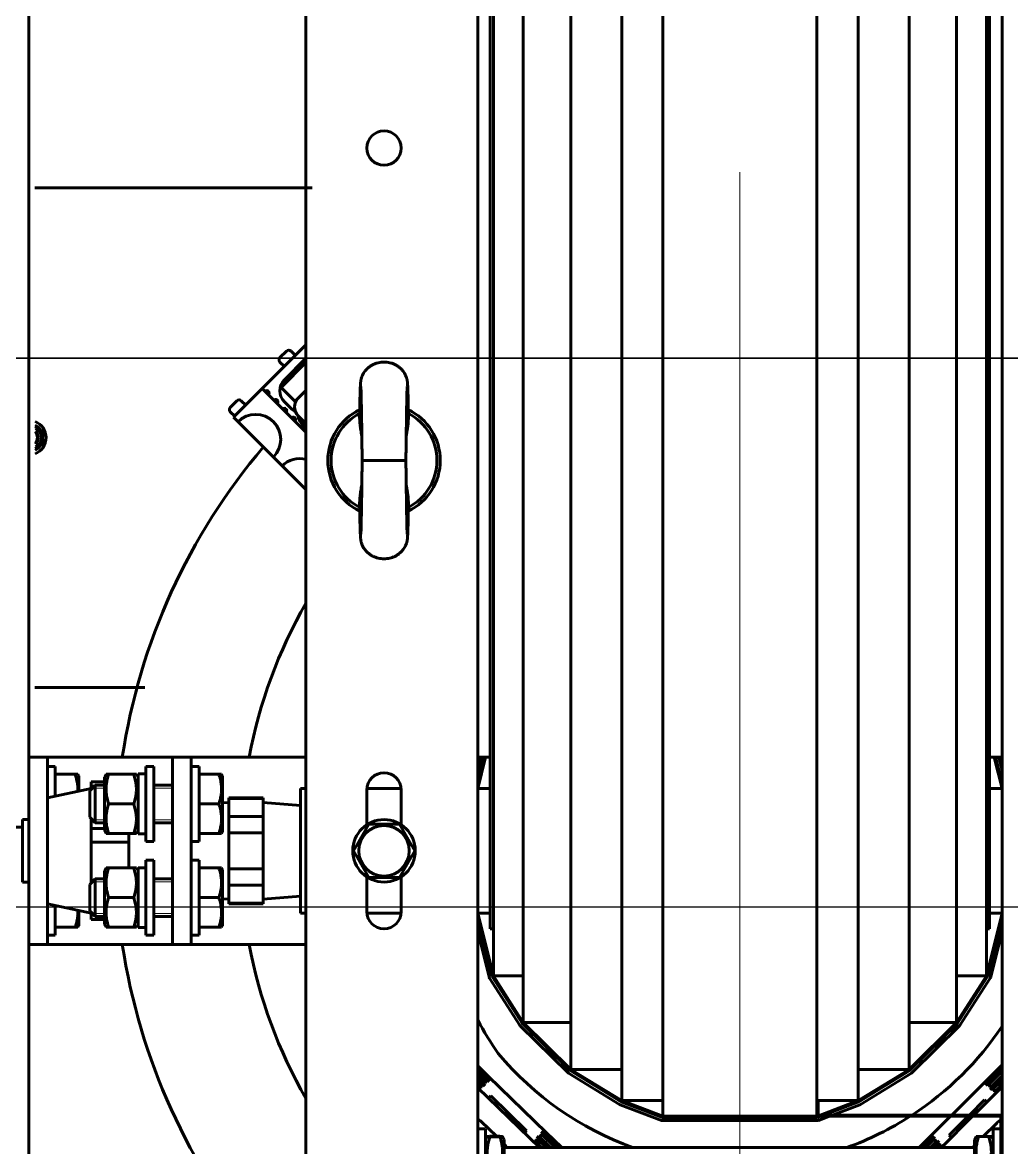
# Model space of a CAD drawing. Header units: millimetres. Extents: x 0 to 1680, y 0 to 594.
# Drawn here: x 114.02 to 119.78, y 492.78 to 499.33 of the extents above; entities that cross this region are included whole.
import ezdxf

# ---------------------------------------------------------------- set-up
doc = ezdxf.new("R2010")
doc.units = ezdxf.units.MM
for name, pattern in [('K5LT32792', [0]), ('K5LT32794', [0]), ('K5LT_AXLED', [13.35, 8.85, -1.5, 1.5, -1.5]), ('K5LT_BASIC', [0]), ('K5LT_REINFORCED', [0])]:
    doc.linetypes.add(name, pattern=pattern)
doc.layers.add('Системный слой', color=7, linetype='Continuous')

# ---------------------------------------------------------------- blocks, each defined once
blk = doc.blocks.new('U9')
at = {"layer": 'Системный слой', "color": 150, "linetype": 'K5LT_BASIC', "lineweight": 25, "true_color": 0x0080ff}
blk.add_line((132.418, 497.3773), (100.018, 497.3773), dxfattribs=at)
blk = doc.blocks.new('U11')
at = {"layer": 'Системный слой', "color": 150, "linetype": 'K5LT_BASIC', "lineweight": 25, "true_color": 0x0080ff}
for p, q in [((100.018, 497.3773), (132.418, 497.3773)), ((132.418, 494.1773), (100.018, 494.1773))]:
    blk.add_line(p, q, dxfattribs=at)
blk = doc.blocks.new('U154')
at = {"layer": 'Системный слой', "color": 5, "linetype": 'K5LT32792', "lineweight": 60, "true_color": 0x0000ff}
for p, q in [((115.7045, 498.3693), (114.0892, 498.3693)), ((114.73, 495.4573), (114.0892, 495.4573))]:
    blk.add_line(p, q, dxfattribs=at)
for radius, start, end in [(0.1001, 290.92483, 69.07517), (0.0819, 295.88129, 64.11871), (0.0728, 299.41103, 60.58897), (0.0501, 315.58469, 44.41531)]:
    blk.add_arc((114.0535, 496.9133), radius, start, end, dxfattribs=at)
at = {"layer": 'Системный слой', "color": 7, "linetype": 'K5LT32794', "lineweight": 18}
blk.add_arc((114.0535, 496.9133), 0.0605, 306.23112, 53.76888, dxfattribs=at)
blk = doc.blocks.new('U153')
at = {"layer": 'Системный слой', "color": 5, "linetype": 'K5LT32792', "lineweight": 60, "true_color": 0x0000ff}
for p, q in [((116.6691, 490.5927), (116.6691, 517.3927)), ((119.7248, 517.3927), (119.7248, 490.5927)), ((115.6681, 490.6291), (115.6681, 517.3563)), ((117.7483, 515.0267), (117.7483, 492.9587)), ((118.6456, 515.0267), (118.6456, 492.9587)), ((117.5081, 514.9357), (117.5081, 493.0497)), ((118.8858, 514.9357), (118.8858, 493.0497)), ((117.2114, 514.7537), (117.2114, 493.2317)), ((119.1825, 514.7537), (119.1825, 493.2317)), ((116.9348, 514.4807), (116.9348, 493.5047)), ((119.4591, 514.4807), (119.4591, 493.5047)), ((116.7419, 494.0507), (116.7419, 513.9347)), ((116.7601, 494.0507), (116.7601, 513.9347)), ((119.6338, 513.9347), (119.6338, 494.0507)), ((119.652, 513.9347), (119.652, 494.0507)), ((114.0528, 503.4467), (114.0528, 495.0517)), ((115.6681, 497.4536), (115.4138, 497.1993)), ((115.5553, 497.4181), (115.5167, 497.3795)), ((115.5811, 497.4181), (115.6068, 497.3924)), ((115.6068, 497.3924), (115.5811, 497.4181)), ((115.5167, 497.3538), (115.5425, 497.328)), ((115.6681, 497.3506), (115.5232, 497.2058)), ((115.5425, 497.2508), (115.6681, 497.3764)), ((115.2465, 497.032), (115.4138, 497.1993)), ((115.4138, 497.1993), (115.6681, 496.9451)), ((115.5232, 497.2058), (115.6078, 497.1211)), ((115.6234, 497.1442), (115.6681, 497.1889)), ((115.2272, 497.0899), (115.2658, 497.1285)), ((115.2915, 497.1285), (115.3173, 497.1028)), ((115.3173, 497.1028), (115.2915, 497.1285)), ((115.5811, 497.0835), (115.5425, 497.1221)), ((115.2272, 497.0642), (115.2529, 497.0385)), ((115.2465, 497.032), (115.2722, 497.0063)), ((115.4781, 496.8004), (115.2722, 497.0063)), ((115.6234, 497.0412), (115.6681, 496.9965)), ((116.2651, 497.0401), (116.2651, 497.0383)), ((115.6681, 496.9708), (115.6393, 496.9996)), ((115.4781, 496.8004), (115.5296, 496.7489)), ((115.6681, 496.6105), (115.5296, 496.7489)), ((115.9957, 496.7807), (116.2505, 496.7807)), ((116.2346, 496.7807), (116.0115, 496.7807)), ((116.2651, 496.5214), (116.2651, 496.5232)), ((114.162, 495.0517), (114.0528, 495.0517)), ((114.0528, 495.0517), (114.0528, 493.9597)), ((114.162, 495.0517), (114.162, 493.9597)), ((114.227, 495.0517), (114.162, 495.0517)), ((114.8902, 495.0517), (114.227, 495.0517)), ((114.9994, 495.0517), (114.8902, 495.0517)), ((114.8902, 495.0517), (114.8902, 493.9597)), ((114.9994, 495.0517), (114.9994, 493.9597)), ((115.0644, 495.0517), (114.9994, 495.0517)), ((115.6681, 495.0517), (115.0644, 495.0517)), ((116.6691, 495.0517), (116.7419, 495.0517)), ((116.6883, 495.0517), (116.6691, 494.9748)), ((116.7071, 495.0517), (116.6691, 494.8997)), ((116.7146, 495.0517), (116.6691, 494.8697)), ((119.652, 495.0517), (119.7248, 495.0517)), ((119.7248, 494.8697), (119.6793, 495.0517)), ((119.7248, 494.8997), (119.6868, 495.0517)), ((119.7248, 494.9748), (119.7056, 495.0517)), ((114.162, 494.9971), (114.2075, 494.9971)), ((114.2075, 494.9971), (114.2075, 494.8248)), ((114.7355, 494.5603), (114.7355, 494.9971)), ((114.781, 494.9971), (114.7355, 494.9971)), ((114.781, 494.5603), (114.781, 494.9971)), ((114.9994, 494.9971), (115.0449, 494.9971)), ((115.0449, 494.9971), (115.0449, 494.5603)), ((114.2075, 494.9516), (114.3236, 494.9516)), ((114.3236, 494.9516), (114.339, 494.9516)), ((114.339, 494.9516), (114.344, 494.943)), ((114.344, 494.8541), (114.344, 494.943)), ((114.417, 494.8828), (114.417, 494.9068)), ((114.417, 494.9068), (114.4934, 494.9068)), ((114.5034, 494.9516), (114.4934, 494.9343)), ((114.4934, 494.9343), (114.4934, 494.7787)), ((114.5034, 494.9516), (114.5189, 494.9516)), ((114.6646, 494.9516), (114.5189, 494.9516)), ((114.6646, 494.9516), (114.68, 494.9516)), ((114.69, 494.9343), (114.68, 494.9516)), ((114.7355, 494.9534), (114.69, 494.9534)), ((114.69, 494.6042), (114.69, 494.9534)), ((115.0449, 494.9516), (115.161, 494.9516)), ((115.161, 494.9516), (115.1764, 494.9516)), ((115.1764, 494.9516), (115.1814, 494.943)), ((115.1814, 494.7787), (115.1814, 494.943)), ((114.417, 494.8697), (114.1622, 494.8151)), ((114.4397, 494.8879), (114.4079, 494.8561)), ((114.4079, 494.7014), (114.4079, 494.8561)), ((114.417, 494.8652), (114.417, 494.8828)), ((114.417, 494.8828), (114.4346, 494.8828)), ((114.4934, 494.8879), (114.4397, 494.8879)), ((114.4397, 494.6695), (114.4397, 494.8879)), ((114.8902, 494.8879), (114.781, 494.8879)), ((115.6364, 494.5057), (115.6364, 494.8697)), ((115.6364, 494.8697), (115.6681, 494.8697)), ((116.023, 494.8606), (116.023, 494.6577)), ((116.2227, 494.8697), (116.0234, 494.8697)), ((116.2232, 494.6577), (116.2232, 494.8606)), ((116.7419, 494.8697), (116.6691, 494.8697)), ((119.652, 494.8697), (119.7248, 494.8697)), ((114.1622, 494.5738), (114.1622, 494.8151)), ((114.4934, 494.7787), (114.4934, 494.6231)), ((114.6646, 494.7787), (114.5189, 494.7787)), ((115.0449, 494.7787), (115.161, 494.7787)), ((115.2178, 494.7878), (115.1814, 494.7848)), ((115.1814, 494.6145), (115.1814, 494.7787)), ((115.418, 494.8151), (115.2178, 494.8151)), ((115.2178, 494.8102), (115.2178, 494.8151)), ((115.2178, 494.7056), (115.2178, 494.8102)), ((115.2178, 494.8102), (115.418, 494.8102)), ((115.418, 494.8151), (115.418, 494.8102)), ((115.418, 494.7056), (115.418, 494.8102)), ((115.418, 494.7878), (115.6364, 494.7696)), ((115.6364, 494.2418), (115.6364, 494.7696)), ((114.0164, 494.644), (113.98, 494.644)), ((114.0164, 494.3237), (114.0164, 494.6877)), ((114.0528, 494.6877), (114.0164, 494.6877)), ((114.4397, 494.6695), (114.4079, 494.7014)), ((114.417, 494.6348), (114.417, 494.6923)), ((114.4934, 494.6695), (114.4397, 494.6695)), ((114.8902, 494.6695), (114.781, 494.6695)), ((115.2178, 494.6103), (115.2178, 494.7056)), ((115.2178, 494.7056), (115.418, 494.7056)), ((115.418, 494.7056), (115.418, 494.6103)), ((115.9444, 494.5057), (116.0337, 494.6604)), ((116.0337, 494.6604), (116.2124, 494.6604)), ((116.2124, 494.6604), (116.3017, 494.5057)), ((114.162, 494.5967), (114.1622, 494.5967)), ((114.417, 494.556), (114.417, 494.6348)), ((114.417, 494.6348), (114.4934, 494.6348)), ((114.5034, 494.6058), (114.4934, 494.6231)), ((114.5189, 494.6058), (114.5034, 494.6058)), ((114.6646, 494.6058), (114.5189, 494.6058)), ((114.6354, 494.6058), (114.6354, 494.556)), ((114.68, 494.6058), (114.6646, 494.6058)), ((114.69, 494.6231), (114.68, 494.6058)), ((115.0449, 494.6058), (115.161, 494.6058)), ((115.1764, 494.6058), (115.161, 494.6058)), ((115.1764, 494.6058), (115.1814, 494.6145)), ((115.2178, 494.4012), (115.2178, 494.6103)), ((115.2178, 494.6103), (115.418, 494.6103)), ((115.418, 494.4012), (115.418, 494.6103)), ((114.1622, 494.1963), (114.1622, 494.5738)), ((114.417, 494.3192), (114.417, 494.556)), ((114.417, 494.556), (114.6354, 494.556)), ((114.6354, 494.4056), (114.6354, 494.556)), ((114.781, 494.5603), (114.7355, 494.5603)), ((114.9994, 494.5603), (115.0449, 494.5603)), ((114.7355, 494.0143), (114.7355, 494.4511)), ((114.781, 494.4511), (114.7355, 494.4511)), ((114.781, 494.0143), (114.781, 494.4511)), ((114.9994, 494.4511), (115.0449, 494.4511)), ((115.0449, 494.4511), (115.0449, 494.0143)), ((115.6364, 494.1417), (115.6364, 494.5057)), ((116.0337, 494.351), (115.9444, 494.5057)), ((116.3017, 494.5057), (116.2124, 494.351)), ((114.162, 494.4147), (114.1622, 494.4147)), ((114.5034, 494.4056), (114.4934, 494.3883)), ((114.4934, 494.3883), (114.4934, 494.2327)), ((114.5034, 494.4056), (114.5189, 494.4056)), ((114.6646, 494.4056), (114.5189, 494.4056)), ((114.6646, 494.4056), (114.68, 494.4056)), ((114.69, 494.3883), (114.68, 494.4056)), ((114.7355, 494.4074), (114.69, 494.4074)), ((114.69, 494.0582), (114.69, 494.4074)), ((115.0449, 494.4056), (115.161, 494.4056)), ((115.161, 494.4056), (115.1764, 494.4056)), ((115.1764, 494.4056), (115.1814, 494.397)), ((115.1814, 494.2327), (115.1814, 494.397)), ((115.2178, 494.3058), (115.2178, 494.4012)), ((115.2178, 494.4012), (115.418, 494.4012)), ((115.418, 494.4012), (115.418, 494.3058)), ((114.0528, 494.3237), (114.0164, 494.3237)), ((114.4397, 494.3419), (114.4079, 494.3101)), ((114.4934, 494.3419), (114.4397, 494.3419)), ((114.4397, 494.1235), (114.4397, 494.3419)), ((114.8902, 494.3419), (114.781, 494.3419)), ((116.023, 494.3537), (116.023, 494.1508)), ((116.2124, 494.351), (116.0337, 494.351)), ((116.2232, 494.1508), (116.2232, 494.3537)), ((114.4079, 494.1554), (114.4079, 494.3101)), ((115.2178, 494.2013), (115.2178, 494.3058)), ((115.2178, 494.3058), (115.418, 494.3058)), ((115.418, 494.2013), (115.418, 494.3058)), ((114.417, 494.1417), (114.1622, 494.1963)), ((114.2075, 494.1866), (114.2075, 494.0143)), ((114.4934, 494.2327), (114.4934, 494.0771)), ((114.6646, 494.2327), (114.5189, 494.2327)), ((115.0449, 494.2327), (115.161, 494.2327)), ((115.1814, 494.0685), (115.1814, 494.2327)), ((115.2178, 494.2236), (115.1814, 494.2267)), ((115.2178, 494.2013), (115.418, 494.2013)), ((115.2178, 494.1963), (115.2178, 494.2013)), ((115.418, 494.1963), (115.2178, 494.1963)), ((115.418, 494.2236), (115.6364, 494.2418)), ((115.418, 494.2013), (115.418, 494.1963)), ((114.344, 494.0685), (114.344, 494.1574)), ((114.4397, 494.1235), (114.4079, 494.1554)), ((114.417, 494.1046), (114.417, 494.1463)), ((114.4934, 494.1235), (114.4397, 494.1235)), ((114.8902, 494.1235), (114.781, 494.1235)), ((115.6681, 494.1417), (115.6364, 494.1417)), ((116.2227, 494.1417), (116.0234, 494.1417)), ((116.7419, 494.1417), (116.6691, 494.1417)), ((116.6691, 494.1417), (116.7601, 493.7777)), ((119.6338, 493.7777), (119.7248, 494.1417)), ((119.652, 494.1417), (119.7248, 494.1417)), ((114.2075, 494.0598), (114.3236, 494.0598)), ((114.339, 494.0598), (114.3236, 494.0598)), ((114.339, 494.0598), (114.344, 494.0685)), ((114.417, 494.1046), (114.4934, 494.1046)), ((114.5034, 494.0598), (114.4934, 494.0771)), ((114.5189, 494.0598), (114.5034, 494.0598)), ((114.6646, 494.0598), (114.5189, 494.0598)), ((114.68, 494.0598), (114.6646, 494.0598)), ((114.69, 494.0771), (114.68, 494.0598)), ((115.0449, 494.0598), (115.161, 494.0598)), ((115.1764, 494.0598), (115.161, 494.0598)), ((115.1764, 494.0598), (115.1814, 494.0685)), ((116.6691, 494.1117), (116.753, 493.776)), ((119.6409, 493.776), (119.7248, 494.1117)), ((114.162, 494.0143), (114.2075, 494.0143)), ((114.781, 494.0143), (114.7355, 494.0143)), ((114.9994, 494.0143), (115.0449, 494.0143)), ((116.6691, 494.0367), (116.7353, 493.7715)), ((116.7601, 494.0507), (116.7419, 494.0507)), ((116.7601, 494.0507), (116.7601, 493.7777)), ((119.6338, 494.0507), (119.652, 494.0507)), ((119.6338, 494.0507), (119.6338, 493.7777)), ((119.6586, 493.7715), (119.7248, 494.0367)), ((114.162, 493.9597), (114.0528, 493.9597)), ((114.0528, 493.9597), (114.0528, 491.2297)), ((114.227, 493.9597), (114.162, 493.9597)), ((114.8902, 493.9597), (114.227, 493.9597)), ((114.9994, 493.9597), (114.8902, 493.9597)), ((115.0644, 493.9597), (114.9994, 493.9597)), ((115.6681, 493.9597), (115.0644, 493.9597)), ((116.7386, 493.764), (116.9133, 493.491)), ((116.7539, 493.7738), (116.9286, 493.5008)), ((116.7601, 493.7777), (116.9348, 493.7777)), ((116.7601, 493.7777), (116.9348, 493.5047)), ((119.4591, 493.7777), (119.6338, 493.7777)), ((119.4591, 493.5047), (119.6338, 493.7777)), ((119.4652, 493.5008), (119.64, 493.7738)), ((119.4806, 493.491), (119.6553, 493.764)), ((116.9169, 493.4866), (117.1935, 493.2136)), ((116.9297, 493.4995), (117.2063, 493.2265)), ((116.9348, 493.5047), (117.2114, 493.5047)), ((116.9348, 493.5047), (117.2114, 493.2317)), ((119.1825, 493.5047), (119.4591, 493.5047)), ((119.1825, 493.2317), (119.4591, 493.5047)), ((119.1876, 493.2265), (119.4642, 493.4995)), ((119.2004, 493.2136), (119.477, 493.4866)), ((116.7322, 493.1909), (116.6691, 493.2521)), ((116.7372, 493.1734), (116.6691, 493.2394)), ((116.7308, 493.1668), (116.6691, 493.2268)), ((116.6691, 493.2141), (116.7245, 493.1603)), ((117.1981, 493.21), (117.4948, 493.028)), ((117.2076, 493.2255), (117.5043, 493.0435)), ((117.2114, 493.2317), (117.5081, 493.2317)), ((117.2114, 493.2317), (117.5081, 493.0497)), ((118.8858, 493.2317), (119.1825, 493.2317)), ((118.8858, 493.0497), (119.1825, 493.2317)), ((118.8896, 493.0435), (119.1863, 493.2255)), ((118.8991, 493.028), (119.1958, 493.21)), ((119.7248, 493.2465), (119.6288, 493.1505)), ((119.7248, 493.2594), (119.6335, 493.1681)), ((119.7248, 493.2337), (119.6353, 493.1441)), ((119.6417, 493.1377), (119.7248, 493.2208)), ((116.7118, 493.1472), (116.6691, 493.1887)), ((116.7055, 493.1407), (116.6691, 493.176)), ((116.6691, 493.1634), (116.6991, 493.1342)), ((116.6865, 493.1211), (116.6691, 493.138)), ((116.6815, 493.1386), (116.6865, 493.1211)), ((116.6991, 493.1342), (116.6815, 493.1386)), ((116.7118, 493.1472), (116.6991, 493.1342)), ((116.7068, 493.1647), (116.7118, 493.1472)), ((116.7245, 493.1603), (116.7068, 493.1647)), ((116.7372, 493.1734), (116.7245, 493.1603)), ((117.0683, 492.8648), (116.7322, 493.1909)), ((116.7322, 493.1909), (116.7372, 493.1734)), ((119.6335, 493.1681), (119.4314, 492.966)), ((119.6288, 493.1505), (119.6335, 493.1681)), ((119.6288, 493.1505), (119.6417, 493.1377)), ((119.6593, 493.1424), (119.6417, 493.1377)), ((119.7248, 493.1951), (119.6546, 493.1248)), ((119.6546, 493.1248), (119.6593, 493.1424)), ((119.7248, 493.1822), (119.661, 493.1184)), ((119.6674, 493.1119), (119.7248, 493.1693)), ((119.7248, 493.1436), (119.6803, 493.099)), ((117.0284, 492.7767), (116.6691, 493.1253)), ((116.6865, 493.1211), (116.6801, 493.1146)), ((116.7451, 493.077), (116.7324, 493.0639)), ((116.9541, 492.8742), (116.7451, 493.077)), ((119.7248, 493.1307), (119.5601, 492.966)), ((119.6546, 493.1248), (119.6674, 493.1119)), ((119.685, 493.1166), (119.6674, 493.1119)), ((119.6803, 493.099), (119.685, 493.1166)), ((119.6803, 493.099), (119.6867, 493.0926)), ((117.499, 493.0259), (117.7393, 492.9349)), ((117.5055, 493.0429), (117.7457, 492.9519)), ((117.5081, 493.0497), (117.7483, 493.0497)), ((117.5081, 493.0497), (117.7483, 492.9587)), ((118.6456, 493.0497), (118.8858, 493.0497)), ((118.6529, 492.9678), (118.6529, 493.0497)), ((118.6648, 492.966), (118.8858, 493.0497)), ((118.6853, 492.966), (118.8884, 493.0429)), ((118.7367, 492.966), (118.8948, 493.0259)), ((119.6224, 493.054), (119.5344, 492.966)), ((119.6353, 493.0411), (119.6224, 493.054)), ((117.7483, 492.9587), (118.6456, 492.9587)), ((117.7483, 492.9514), (118.6456, 492.9514)), ((118.6456, 492.9587), (118.6496, 492.9602)), ((118.6482, 492.9519), (118.6661, 492.9587)), ((118.6546, 492.9349), (118.7175, 492.9587)), ((119.7157, 492.966), (118.6547, 492.966)), ((119.7157, 492.9587), (118.6547, 492.9587)), ((119.4241, 492.9587), (119.3024, 492.837)), ((119.5528, 492.9587), (119.3708, 492.7767)), ((119.5271, 492.9587), (119.4165, 492.8481)), ((119.7176, 492.3035), (119.7176, 492.9569)), ((119.7248, 492.7858), (119.7248, 492.9569)), ((116.6691, 492.8859), (116.7146, 492.8859)), ((116.7783, 492.8419), (116.6894, 492.9281)), ((116.7146, 492.8859), (116.7146, 492.4491)), ((116.9414, 492.8611), (116.9541, 492.8742)), ((117.7483, 492.9332), (118.6456, 492.9332)), ((119.6932, 492.9189), (119.6147, 492.8404)), ((119.6721, 492.4491), (119.6721, 492.8859)), ((119.7176, 492.8859), (119.6721, 492.8859)), ((116.7146, 492.8231), (116.7245, 492.8404)), ((116.74, 492.8419), (116.7983, 492.8419)), ((116.74, 492.8389), (116.7983, 492.8389)), ((116.8138, 492.8404), (116.8238, 492.8231)), ((116.8238, 492.6652), (116.8238, 492.8231)), ((117, 492.817), (116.9936, 492.8104)), ((117, 492.817), (117.0176, 492.8125)), ((117.0415, 492.7767), (117, 492.817)), ((117.0253, 492.8431), (117.0126, 492.83)), ((117.0176, 492.8125), (117.0126, 492.83)), ((117.0126, 492.83), (117.0676, 492.7767)), ((117.0807, 492.7767), (117.019, 492.8366)), ((117.0253, 492.8431), (117.043, 492.8387)), ((117.0937, 492.7767), (117.0253, 492.8431)), ((117.0507, 492.8692), (117.038, 492.8562)), ((117.043, 492.8387), (117.038, 492.8562)), ((117.038, 492.8562), (117.1199, 492.7767)), ((117.133, 492.7767), (117.0443, 492.8627)), ((117.0507, 492.8692), (117.0683, 492.8648)), ((117.146, 492.7767), (117.0507, 492.8692)), ((117.1591, 492.7767), (117.0683, 492.8648)), ((119.3024, 492.837), (119.2421, 492.7767)), ((119.32, 492.8417), (119.255, 492.7767)), ((119.3264, 492.8352), (119.2679, 492.7767)), ((119.2808, 492.7767), (119.3328, 492.8288)), ((119.3024, 492.837), (119.32, 492.8417)), ((119.3457, 492.8159), (119.3065, 492.7767)), ((119.3521, 492.8095), (119.3194, 492.7767)), ((119.32, 492.8417), (119.3328, 492.8288)), ((119.3328, 492.8288), (119.3281, 492.8112)), ((119.3281, 492.8112), (119.3457, 492.8159)), ((119.3457, 492.8159), (119.3586, 492.8031)), ((119.4165, 492.8481), (119.4293, 492.8352)), ((119.5728, 492.8404), (119.5629, 492.8231)), ((119.5629, 492.8231), (119.5629, 492.6675)), ((119.5728, 492.8404), (119.5883, 492.8404)), ((119.6466, 492.8404), (119.5883, 492.8404)), ((119.6466, 492.8404), (119.6621, 492.8404)), ((119.6721, 492.8231), (119.6621, 492.8404)), ((119.5629, 492.7767), (116.8238, 492.7767)), ((119.3322, 492.7767), (119.3586, 492.8031)), ((119.3586, 492.8031), (119.3539, 492.7855)), ((119.3539, 492.7855), (119.3714, 492.7902)), ((119.3714, 492.7902), (119.358, 492.7767)), ((119.3714, 492.7902), (119.3779, 492.7837))]:
    blk.add_line(p, q, dxfattribs=at)
at = {"layer": 'Системный слой', "color": 7, "linetype": 'K5LT32794', "lineweight": 18}
for p, q in [((114.4397, 494.8707), (114.4225, 494.8707)), ((114.4934, 494.8707), (114.4397, 494.8707)), ((114.8902, 494.8707), (114.781, 494.8707)), ((114.4397, 494.6868), (114.4225, 494.6868)), ((114.4934, 494.6868), (114.4397, 494.6868)), ((114.8902, 494.6868), (114.781, 494.6868)), ((114.162, 494.5819), (114.1622, 494.5819)), ((114.162, 494.4295), (114.1622, 494.4295)), ((114.4397, 494.3247), (114.4225, 494.3247)), ((114.4934, 494.3247), (114.4397, 494.3247)), ((114.8902, 494.3247), (114.781, 494.3247)), ((114.4397, 494.1408), (114.4225, 494.1408)), ((114.4934, 494.1408), (114.4397, 494.1408)), ((114.8902, 494.1408), (114.781, 494.1408))]:
    blk.add_line(p, q, dxfattribs=at)
at = {"layer": 'Системный слой', "color": 5, "linetype": 'K5LT32792', "lineweight": 60, "true_color": 0x0000ff}
for centre, radius in [((116.1231, 498.6007), 0.1001), ((116.1231, 494.5057), 0.182), ((116.1231, 494.5057), 0.147)]:
    blk.add_circle(centre, radius, dxfattribs=at)
for centre, radius, start, end in [((115.5682, 497.4052), 0.0182, 45, 135), ((115.5296, 497.3666), 0.0182, 135, 225), ((115.6068, 497.1865), 0.091, 135, 225), ((115.2787, 497.1157), 0.0182, 45, 135), ((115.4395, 497.1736), 0.0137, 315, 135), ((115.491, 497.1221), 0.0137, 315, 135), ((115.6748, 497.0927), 0.0728, 135, 225), ((115.2401, 497.0771), 0.0182, 135, 225), ((115.5425, 497.0706), 0.0137, 315, 135), ((115.6454, 497.1478), 0.091, 225, 245.32979), ((116.1231, 496.7807), 0.3276, 115.57274, 244.42726), ((116.1231, 496.7807), 0.3276, 0, 64.42726), ((115.3752, 496.9033), 0.1456, 315, 135), ((115.594, 497.0192), 0.0137, 315, 135), ((115.6779, 497.0382), 0.0546, 176.81031, 225), ((116.1231, 496.7807), 0.3085, 117.35901, 242.64099), ((116.1231, 496.7807), 0.3085, 0, 62.64099), ((115.6454, 496.9677), 0.0137, 315, 135), ((118.1969, 494.5057), 3.64, 139.72635, 171.37307), ((115.6326, 496.6459), 0.1456, 75.89226, 135), ((116.1231, 496.7807), 0.3276, 295.57274, 0), ((116.1231, 496.7807), 0.3085, 297.35901, 0), ((118.1969, 494.5057), 2.912, 150.27757, 169.19308), ((115.7136, 496.0527), 0.1365, 245.22274, 250.52878), ((116.1231, 494.8606), 0.1001, 0, 180), ((116.1231, 494.1508), 0.1001, 180, 0), ((118.1969, 494.5057), 3.64, 188.62693, 220.24592), ((118.1969, 494.5057), 2.912, 190.80692, 209.72243), ((116.7601, 493.7777), 0.0255, 194.03624, 212.61924), ((116.7601, 493.7777), 0.00728, 194.03624, 212.61924), ((119.6338, 493.7777), 0.00728, 327.38076, 345.96376), ((119.6338, 493.7777), 0.0255, 327.38076, 345.96376), ((116.9348, 493.5047), 0.0255, 212.61924, 225.37944), ((116.9348, 493.5047), 0.00728, 212.61924, 225.37944), ((118.1969, 494.5057), 1.8382, 303.10996, 326.22098), ((119.4591, 493.5047), 0.00728, 314.62056, 327.38076), ((119.4591, 493.5047), 0.0255, 314.62056, 327.38076), ((118.1969, 494.5057), 1.8382, 220, 250.15156), ((117.2114, 493.2317), 0.0255, 225.37944, 238.47101), ((117.2114, 493.2317), 0.00728, 225.37944, 238.47101), ((119.1825, 493.2317), 0.00728, 301.52899, 314.62056), ((119.1825, 493.2317), 0.0255, 301.52899, 314.62056), ((117.5081, 493.0497), 0.0255, 238.47101, 249.25392), ((117.5081, 493.0497), 0.00728, 238.47101, 249.25392), ((118.8858, 493.0497), 0.00728, 290.74608, 301.52899), ((118.8858, 493.0497), 0.0255, 290.74608, 301.52899), ((116.626, 492.8628), 0.091, 45.86848, 61.78243), ((117.7483, 492.9587), 0.00728, 249.25392, 270), ((118.6547, 492.9678), 0.0091, 180, 270), ((118.6456, 492.9587), 0.00728, 270, 290.74608), ((118.6547, 492.9678), 0.00182, 180, 270), ((118.1969, 494.5057), 1.8382, 289.84844, 302.69222), ((119.7157, 492.9569), 0.0091, 0, 90), ((119.7157, 492.9569), 0.00182, 0, 90), ((117.7483, 492.9587), 0.0255, 249.25392, 270), ((118.6456, 492.9587), 0.0255, 270, 290.74608), ((119.7575, 492.8545), 0.091, 116.04825, 135), ((116.7567, 492.7361), 0.091, 26.54002, 42.49518), ((119.6288, 492.7258), 0.091, 136.46173, 146.00449)]:
    blk.add_arc(centre, radius, start, end, dxfattribs=at)
for centre, start_param, end_param in [((114.6662, 494.7787), 1.62042, 1.71569), ((114.7593, 494.7787), 1.473648, 1.521173), ((114.6662, 494.2327), 1.62042, 1.71569), ((114.7593, 494.2327), 1.473648, 1.521173)]:
    blk.add_ellipse(centre, major_axis=(-0.48, 0), ratio=0.36397, start_param=start_param, end_param=end_param, dxfattribs=at)
for points, knots in [([(115.981, 497.0401), (115.9811, 497.0456), (115.9812, 497.0511), (115.9815, 497.0699), (115.9818, 497.0828), (115.9822, 497.1072), (115.9824, 497.1187), (115.9829, 497.1401), (115.9831, 497.1501), (115.9835, 497.1684), (115.9837, 497.1768), (115.9842, 497.1918), (115.9844, 497.1985), (115.9849, 497.2103), (115.9851, 497.2154), (115.9856, 497.2243), (115.9858, 497.2281), (115.9863, 497.2337), (115.9864, 497.235), (115.9868, 497.2383), (115.9871, 497.2405), (115.9877, 497.2447), (115.988, 497.2462), (115.9886, 497.2494), (115.9889, 497.251), (115.9897, 497.2544), (115.9902, 497.2562), (115.9912, 497.26), (115.9918, 497.2619), (115.993, 497.2657), (115.9937, 497.2674), (115.995, 497.271), (115.9957, 497.2728), (115.9976, 497.277), (115.9988, 497.2795), (116.0013, 497.2844), (116.0027, 497.2868), (116.0064, 497.293), (116.0089, 497.2967), (116.0122, 497.301), (116.0128, 497.3017), (116.0146, 497.304), (116.0158, 497.3055), (116.0196, 497.3099), (116.0223, 497.3127), (116.0256, 497.3159), (116.0262, 497.3164), (116.028, 497.3181), (116.0292, 497.3192), (116.0323, 497.3218), (116.0341, 497.3233), (116.0406, 497.3283), (116.0455, 497.3316), (116.051, 497.3348), (116.0515, 497.3351), (116.0528, 497.3358), (116.0535, 497.3363), (116.0558, 497.3375), (116.0574, 497.3383), (116.061, 497.3401), (116.0631, 497.3411), (116.0704, 497.3443), (116.0758, 497.3463), (116.0867, 497.3495), (116.0922, 497.3508), (116.1033, 497.3528), (116.109, 497.3534), (116.1203, 497.3541), (116.126, 497.3541), (116.1374, 497.3534), (116.1431, 497.3527), (116.1543, 497.3507), (116.16, 497.3494), (116.1709, 497.3461), (116.1763, 497.3441), (116.1867, 497.3395), (116.1918, 497.3368), (116.2015, 497.331), (116.2061, 497.3278), (116.2111, 497.324), (116.2115, 497.3236), (116.2127, 497.3227), (116.2133, 497.3222), (116.2154, 497.3205), (116.2167, 497.3193), (116.2197, 497.3166), (116.2213, 497.3151), (116.227, 497.3094), (116.2308, 497.305), (116.2372, 497.2966), (116.24, 497.2926), (116.2448, 497.2844), (116.2471, 497.2802), (116.2501, 497.2734), (116.2511, 497.2709), (116.2528, 497.2665), (116.2534, 497.2647), (116.2545, 497.2612), (116.2551, 497.2595), (116.2561, 497.2558), (116.2566, 497.2537), (116.2574, 497.2499), (116.2578, 497.2483), (116.2583, 497.2451), (116.2585, 497.2438), (116.2589, 497.2416), (116.259, 497.2407), (116.2593, 497.2382), (116.2595, 497.2369), (116.2598, 497.2342), (116.2599, 497.233), (116.2602, 497.2295), (116.2603, 497.2272), (116.2607, 497.2211), (116.2609, 497.2171), (116.2614, 497.2075), (116.2616, 497.2019), (116.262, 497.1891), (116.2622, 497.1818), (116.2627, 497.1656), (116.2629, 497.1566), (116.2633, 497.1371), (116.2635, 497.1265), (116.264, 497.1039), (116.2642, 497.0919), (116.2646, 497.0668), (116.2648, 497.0537), (116.2651, 497.0401)], [0, 0, 0, 0, 0.017176, 0.017176, 0.060189, 0.060189, 0.103031, 0.103031, 0.145607, 0.145607, 0.187776, 0.187776, 0.229214, 0.229214, 0.269265, 0.269265, 0.306287, 0.306287, 0.316766, 0.316766, 0.331254, 0.331254, 0.338433, 0.338433, 0.344351, 0.344351, 0.35027, 0.35027, 0.356188, 0.356188, 0.361322, 0.361322, 0.366455, 0.366455, 0.373597, 0.373597, 0.380738, 0.380738, 0.392058, 0.392058, 0.394507, 0.394507, 0.399406, 0.399406, 0.409203, 0.409203, 0.411209, 0.411209, 0.415366, 0.415366, 0.421362, 0.421362, 0.436111, 0.436111, 0.437601, 0.437601, 0.439779, 0.439779, 0.444222, 0.444222, 0.449945, 0.449945, 0.464388, 0.464388, 0.478644, 0.478644, 0.492934, 0.492934, 0.507282, 0.507282, 0.521702, 0.521702, 0.536183, 0.536183, 0.550605, 0.550605, 0.564958, 0.564958, 0.579205, 0.579205, 0.580711, 0.580711, 0.582894, 0.582894, 0.587406, 0.587406, 0.593111, 0.593111, 0.607745, 0.607745, 0.620022, 0.620022, 0.632298, 0.632298, 0.639528, 0.639528, 0.644784, 0.644784, 0.65004, 0.65004, 0.656718, 0.656718, 0.663396, 0.663396, 0.670074, 0.670074, 0.67518, 0.67518, 0.685394, 0.685394, 0.6957, 0.6957, 0.716312, 0.716312, 0.751075, 0.751075, 0.790029, 0.790029, 0.830998, 0.830998, 0.8729, 0.8729, 0.915279, 0.915279, 0.957968, 0.957968, 1, 1, 1, 1]), ([(115.9957, 496.7807), (115.9954, 496.7978), (115.9952, 496.815), (115.9948, 496.8453), (115.9946, 496.8585), (115.9942, 496.8884), (115.994, 496.9049), (115.9936, 496.9373), (115.9934, 496.9532), (115.9929, 496.9841), (115.9927, 496.9991), (115.9922, 497.028), (115.992, 497.0419), (115.9916, 497.0685), (115.9914, 497.0812), (115.9909, 497.1051), (115.9907, 497.1163), (115.9903, 497.1371), (115.9901, 497.1467), (115.9896, 497.1641), (115.9894, 497.172), (115.989, 497.1857), (115.9888, 497.1917), (115.9884, 497.2014), (115.9883, 497.2052), (115.988, 497.2097), (115.9879, 497.2108), (115.9879, 497.2113)], [0, 0, 0, 0, 0.08232, 0.08232, 0.1467, 0.1467, 0.228852, 0.228852, 0.310923, 0.310923, 0.392854, 0.392854, 0.474577, 0.474577, 0.556012, 0.556012, 0.637073, 0.637073, 0.717469, 0.717469, 0.796934, 0.796934, 0.874791, 0.874791, 0.949492, 0.949492, 1, 1, 1, 1]), ([(116.2505, 496.7807), (116.2507, 496.7978), (116.2509, 496.815), (116.2513, 496.8453), (116.2515, 496.8585), (116.2519, 496.8884), (116.2521, 496.9049), (116.2525, 496.9373), (116.2528, 496.9532), (116.2532, 496.9841), (116.2534, 496.9991), (116.2539, 497.028), (116.2541, 497.0419), (116.2545, 497.0685), (116.2547, 497.0812), (116.2552, 497.1051), (116.2554, 497.1163), (116.2558, 497.1371), (116.256, 497.1467), (116.2565, 497.1641), (116.2567, 497.172), (116.2571, 497.1857), (116.2573, 497.1917), (116.2577, 497.2014), (116.2579, 497.2052), (116.2581, 497.2097), (116.2582, 497.2108), (116.2582, 497.2113)], [0, 0, 0, 0, 0.08232, 0.08232, 0.1467, 0.1467, 0.228852, 0.228852, 0.310923, 0.310923, 0.392854, 0.392854, 0.474577, 0.474577, 0.556012, 0.556012, 0.637073, 0.637073, 0.717469, 0.717469, 0.796934, 0.796934, 0.874791, 0.874791, 0.949492, 0.949492, 1, 1, 1, 1]), ([(115.9938, 496.9227), (115.9927, 496.9286), (115.9911, 496.9372), (115.9888, 496.9509), (115.9872, 496.9612), (115.9857, 496.9713), (115.9845, 496.9808), (115.9832, 496.9919), (115.9823, 497.0025), (115.9816, 497.0121), (115.9812, 497.0206), (115.981, 497.0305), (115.981, 497.0369), (115.981, 497.0401)], [0, 0, 0, 0, 0.15286, 0.221509, 0.353653, 0.416952, 0.479469, 0.596165, 0.701499, 0.749591, 0.83811, 0.919653, 1, 1, 1, 1]), ([(116.2651, 497.0383), (116.2651, 497.034), (116.2651, 497.0267), (116.2647, 497.0163), (116.2641, 497.0067), (116.2633, 496.9965), (116.2624, 496.9875), (116.261, 496.9758), (116.2596, 496.9654), (116.2576, 496.9525), (116.2557, 496.941), (116.2537, 496.9303), (116.2526, 496.9241), (116.2523, 496.9227)], [0, 0, 0, 0, 0.109932, 0.187227, 0.269626, 0.357006, 0.450814, 0.501137, 0.662124, 0.719776, 0.837731, 0.961119, 1, 1, 1, 1]), ([(115.9957, 496.7807), (115.9954, 496.7636), (115.9952, 496.7464), (115.9948, 496.7161), (115.9946, 496.7029), (115.9942, 496.6731), (115.994, 496.6565), (115.9936, 496.6241), (115.9934, 496.6083), (115.9929, 496.5774), (115.9927, 496.5624), (115.9922, 496.5334), (115.992, 496.5195), (115.9916, 496.4929), (115.9914, 496.4802), (115.9909, 496.4564), (115.9907, 496.4451), (115.9903, 496.4243), (115.9901, 496.4147), (115.9896, 496.3973), (115.9894, 496.3894), (115.989, 496.3757), (115.9888, 496.3697), (115.9884, 496.36), (115.9883, 496.3562), (115.988, 496.3518), (115.9879, 496.3506), (115.9879, 496.3502)], [0, 0, 0, 0, 0.08232, 0.08232, 0.1467, 0.1467, 0.228852, 0.228852, 0.310923, 0.310923, 0.392854, 0.392854, 0.474577, 0.474577, 0.556012, 0.556012, 0.637073, 0.637073, 0.717469, 0.717469, 0.796934, 0.796934, 0.874791, 0.874791, 0.949492, 0.949492, 1, 1, 1, 1]), ([(116.2505, 496.7807), (116.2507, 496.7636), (116.2509, 496.7464), (116.2513, 496.7161), (116.2515, 496.7029), (116.2519, 496.6731), (116.2521, 496.6565), (116.2525, 496.6241), (116.2528, 496.6083), (116.2532, 496.5774), (116.2534, 496.5624), (116.2539, 496.5334), (116.2541, 496.5195), (116.2545, 496.4929), (116.2547, 496.4802), (116.2552, 496.4564), (116.2554, 496.4451), (116.2558, 496.4243), (116.256, 496.4147), (116.2565, 496.3973), (116.2567, 496.3894), (116.2571, 496.3757), (116.2573, 496.3697), (116.2577, 496.36), (116.2579, 496.3562), (116.2581, 496.3518), (116.2582, 496.3506), (116.2582, 496.3502)], [0, 0, 0, 0, 0.08232, 0.08232, 0.1467, 0.1467, 0.228852, 0.228852, 0.310923, 0.310923, 0.392854, 0.392854, 0.474577, 0.474577, 0.556012, 0.556012, 0.637073, 0.637073, 0.717469, 0.717469, 0.796934, 0.796934, 0.874791, 0.874791, 0.949492, 0.949492, 1, 1, 1, 1]), ([(115.9938, 496.6388), (115.9927, 496.6328), (115.9911, 496.6242), (115.9888, 496.6105), (115.9872, 496.6002), (115.9857, 496.5902), (115.9845, 496.5807), (115.9832, 496.5695), (115.9823, 496.5589), (115.9816, 496.5494), (115.9812, 496.5408), (115.981, 496.5309), (115.981, 496.5245), (115.981, 496.5214)], [0, 0, 0, 0, 0.15286, 0.221509, 0.353653, 0.416952, 0.479469, 0.596165, 0.701499, 0.749591, 0.83811, 0.919653, 1, 1, 1, 1]), ([(116.2651, 496.5232), (116.2651, 496.5274), (116.2651, 496.5347), (116.2647, 496.5452), (116.2641, 496.5548), (116.2633, 496.565), (116.2624, 496.5739), (116.261, 496.5857), (116.2596, 496.596), (116.2576, 496.6089), (116.2557, 496.6204), (116.2537, 496.6311), (116.2526, 496.6373), (116.2523, 496.6388)], [0, 0, 0, 0, 0.109932, 0.187227, 0.269626, 0.357006, 0.450814, 0.501137, 0.662124, 0.719776, 0.837731, 0.961119, 1, 1, 1, 1]), ([(115.981, 496.5214), (115.9811, 496.5158), (115.9812, 496.5103), (115.9815, 496.4915), (115.9818, 496.4786), (115.9822, 496.4543), (115.9824, 496.4427), (115.9829, 496.4213), (115.9831, 496.4113), (115.9835, 496.393), (115.9837, 496.3846), (115.9842, 496.3696), (115.9844, 496.3629), (115.9849, 496.3511), (115.9851, 496.3461), (115.9856, 496.3371), (115.9858, 496.3333), (115.9863, 496.3277), (115.9864, 496.3265), (115.9868, 496.3231), (115.9871, 496.321), (115.9877, 496.3168), (115.988, 496.3152), (115.9886, 496.312), (115.9889, 496.3105), (115.9897, 496.307), (115.9902, 496.3052), (115.9912, 496.3014), (115.9918, 496.2995), (115.993, 496.2958), (115.9937, 496.294), (115.995, 496.2904), (115.9957, 496.2886), (115.9976, 496.2844), (115.9988, 496.2819), (116.0013, 496.277), (116.0027, 496.2746), (116.0064, 496.2684), (116.0089, 496.2648), (116.0122, 496.2605), (116.0128, 496.2597), (116.0146, 496.2574), (116.0158, 496.256), (116.0196, 496.2516), (116.0223, 496.2488), (116.0256, 496.2456), (116.0262, 496.245), (116.028, 496.2434), (116.0292, 496.2423), (116.0323, 496.2396), (116.0341, 496.2381), (116.0406, 496.2331), (116.0455, 496.2298), (116.051, 496.2266), (116.0515, 496.2263), (116.0528, 496.2256), (116.0535, 496.2252), (116.0558, 496.2239), (116.0574, 496.2231), (116.061, 496.2213), (116.0631, 496.2204), (116.0704, 496.2172), (116.0758, 496.2152), (116.0867, 496.2119), (116.0922, 496.2106), (116.1033, 496.2086), (116.109, 496.208), (116.1203, 496.2073), (116.126, 496.2073), (116.1374, 496.208), (116.1431, 496.2087), (116.1543, 496.2107), (116.16, 496.212), (116.1709, 496.2154), (116.1763, 496.2174), (116.1867, 496.222), (116.1918, 496.2246), (116.2015, 496.2304), (116.2061, 496.2336), (116.2111, 496.2374), (116.2115, 496.2378), (116.2127, 496.2387), (116.2133, 496.2392), (116.2154, 496.2409), (116.2167, 496.2421), (116.2197, 496.2448), (116.2213, 496.2464), (116.227, 496.252), (116.2308, 496.2564), (116.2372, 496.2648), (116.24, 496.2688), (116.2448, 496.277), (116.2471, 496.2813), (116.2501, 496.288), (116.2511, 496.2905), (116.2528, 496.2949), (116.2534, 496.2967), (116.2545, 496.3002), (116.2551, 496.3019), (116.2561, 496.3056), (116.2566, 496.3077), (116.2574, 496.3115), (116.2578, 496.3132), (116.2583, 496.3163), (116.2585, 496.3177), (116.2589, 496.3198), (116.259, 496.3207), (116.2593, 496.3232), (116.2595, 496.3246), (116.2598, 496.3272), (116.2599, 496.3284), (116.2602, 496.332), (116.2603, 496.3342), (116.2607, 496.3404), (116.2609, 496.3444), (116.2614, 496.3539), (116.2616, 496.3595), (116.262, 496.3723), (116.2622, 496.3796), (116.2627, 496.3959), (116.2629, 496.4048), (116.2633, 496.4244), (116.2635, 496.4349), (116.264, 496.4575), (116.2642, 496.4695), (116.2646, 496.4947), (116.2648, 496.5078), (116.2651, 496.5214)], [0, 0, 0, 0, 0.0171763, 0.0171763, 0.0601886, 0.0601886, 0.1030308, 0.1030308, 0.1456067, 0.1456067, 0.1877761, 0.1877761, 0.2292138, 0.2292138, 0.2692646, 0.2692646, 0.3062867, 0.3062867, 0.3167657, 0.3167657, 0.3312543, 0.3312543, 0.3384329, 0.3384329, 0.3443513, 0.3443513, 0.3502697, 0.3502697, 0.3561881, 0.3561881, 0.3613217, 0.3613217, 0.3664553, 0.3664553, 0.3735965, 0.3735965, 0.3807377, 0.3807377, 0.3920581, 0.3920581, 0.3945074, 0.3945074, 0.3994061, 0.3994061, 0.4092034, 0.4092034, 0.411209, 0.411209, 0.4153663, 0.4153663, 0.4213622, 0.4213622, 0.4361115, 0.4361115, 0.4376011, 0.4376011, 0.439779, 0.439779, 0.4442216, 0.4442216, 0.4499455, 0.4499455, 0.4643877, 0.4643877, 0.4786444, 0.4786444, 0.4929344, 0.4929344, 0.5072825, 0.5072825, 0.5217023, 0.5217023, 0.5361832, 0.5361832, 0.5506054, 0.5506054, 0.5649575, 0.5649575, 0.5792045, 0.5792045, 0.5807107, 0.5807107, 0.5828936, 0.5828936, 0.5874061, 0.5874061, 0.5931108, 0.5931108, 0.6077454, 0.6077454, 0.6200219, 0.6200219, 0.6322984, 0.6322984, 0.6395281, 0.6395281, 0.6447841, 0.6447841, 0.65004, 0.65004, 0.6567179, 0.6567179, 0.6633958, 0.6633958, 0.6700737, 0.6700737, 0.6751805, 0.6751805, 0.6853941, 0.6853941, 0.6957002, 0.6957002, 0.7163124, 0.7163124, 0.7510746, 0.7510746, 0.7900292, 0.7900292, 0.8309976, 0.8309976, 0.8729, 0.8729, 0.915279, 0.915279, 0.9579675, 0.9579675, 1, 1, 1, 1]), ([(114.3387, 494.8529), (114.3389, 494.8561), (114.3391, 494.8626), (114.339, 494.8723), (114.3385, 494.8819), (114.3374, 494.8928), (114.3355, 494.9063), (114.3313, 494.9266), (114.3268, 494.942), (114.3236, 494.9516)], [0, 0, 0, 0, 0.094577, 0.195102, 0.290246, 0.383823, 0.522018, 0.700483, 1, 1, 1, 1]), ([(114.5189, 494.9516), (114.5156, 494.9419), (114.5113, 494.9272), (114.5074, 494.9086), (114.5055, 494.8965), (114.5043, 494.8862), (114.5036, 494.8763), (114.5033, 494.8664), (114.5035, 494.8564), (114.5041, 494.8463), (114.5052, 494.8363), (114.5069, 494.8247), (114.5107, 494.8054), (114.5152, 494.7896), (114.5189, 494.7787)], [0, 0, 0, 0, 0.173201, 0.25874, 0.32264, 0.38205, 0.436164, 0.49224, 0.549684, 0.607523, 0.664985, 0.721983, 0.806425, 1, 1, 1, 1]), ([(114.6646, 494.7787), (114.6678, 494.7884), (114.6721, 494.8031), (114.676, 494.8217), (114.6779, 494.8338), (114.6791, 494.8442), (114.6798, 494.8541), (114.6801, 494.8639), (114.6799, 494.8739), (114.6793, 494.884), (114.6782, 494.894), (114.6765, 494.9056), (114.6727, 494.9249), (114.6682, 494.9408), (114.6646, 494.9516)], [0, 0, 0, 0, 0.173201, 0.25874, 0.32264, 0.38205, 0.436164, 0.49224, 0.549684, 0.607523, 0.664985, 0.721983, 0.806425, 1, 1, 1, 1]), ([(115.161, 494.7787), (115.1629, 494.7846), (115.1659, 494.7944), (115.1697, 494.8091), (115.1725, 494.8221), (115.1742, 494.833), (115.1753, 494.8427), (115.1761, 494.8517), (115.1765, 494.8622), (115.1764, 494.8723), (115.1758, 494.8819), (115.1748, 494.8928), (115.1729, 494.9063), (115.1687, 494.9266), (115.1641, 494.942), (115.161, 494.9516)], [0, 0, 0, 0, 0.104989, 0.173793, 0.256289, 0.331236, 0.361573, 0.423373, 0.484181, 0.54145, 0.595653, 0.648964, 0.727694, 0.829365, 1, 1, 1, 1]), ([(114.5189, 494.7787), (114.5156, 494.769), (114.5113, 494.7543), (114.5074, 494.7357), (114.5055, 494.7236), (114.5043, 494.7133), (114.5036, 494.7034), (114.5033, 494.6935), (114.5035, 494.6835), (114.5041, 494.6734), (114.5052, 494.6634), (114.5069, 494.6518), (114.5107, 494.6325), (114.5152, 494.6167), (114.5189, 494.6058)], [0, 0, 0, 0, 0.173201, 0.25874, 0.32264, 0.38205, 0.436164, 0.49224, 0.549684, 0.607523, 0.664985, 0.721983, 0.806425, 1, 1, 1, 1]), ([(114.6646, 494.6058), (114.6678, 494.6155), (114.6721, 494.6302), (114.676, 494.6488), (114.6779, 494.6609), (114.6791, 494.6713), (114.6798, 494.6812), (114.6801, 494.691), (114.6799, 494.701), (114.6793, 494.7111), (114.6782, 494.7211), (114.6765, 494.7327), (114.6727, 494.752), (114.6682, 494.7679), (114.6646, 494.7787)], [0, 0, 0, 0, 0.173201, 0.25874, 0.32264, 0.38205, 0.436164, 0.49224, 0.549684, 0.607523, 0.664985, 0.721983, 0.806425, 1, 1, 1, 1]), ([(115.161, 494.6058), (115.1629, 494.6117), (115.1659, 494.6215), (115.1697, 494.6362), (115.1725, 494.6492), (115.1742, 494.6601), (115.1753, 494.6698), (115.1761, 494.6788), (115.1765, 494.6893), (115.1764, 494.6994), (115.1758, 494.709), (115.1748, 494.7199), (115.1729, 494.7334), (115.1687, 494.7537), (115.1641, 494.7691), (115.161, 494.7787)], [0, 0, 0, 0, 0.104989, 0.173793, 0.256289, 0.331236, 0.361573, 0.423373, 0.484181, 0.54145, 0.595653, 0.648964, 0.727694, 0.829365, 1, 1, 1, 1]), ([(114.5189, 494.4056), (114.5156, 494.3959), (114.5113, 494.3812), (114.5074, 494.3626), (114.5055, 494.3505), (114.5043, 494.3402), (114.5036, 494.3303), (114.5033, 494.3204), (114.5035, 494.3104), (114.5041, 494.3003), (114.5052, 494.2903), (114.5069, 494.2787), (114.5107, 494.2594), (114.5152, 494.2436), (114.5189, 494.2327)], [0, 0, 0, 0, 0.173201, 0.25874, 0.32264, 0.38205, 0.436164, 0.49224, 0.549684, 0.607523, 0.664985, 0.721983, 0.806425, 1, 1, 1, 1]), ([(114.6646, 494.2327), (114.6678, 494.2424), (114.6721, 494.2571), (114.676, 494.2757), (114.6779, 494.2878), (114.6791, 494.2982), (114.6798, 494.3081), (114.6801, 494.3179), (114.6799, 494.3279), (114.6793, 494.338), (114.6782, 494.348), (114.6765, 494.3596), (114.6727, 494.3789), (114.6682, 494.3948), (114.6646, 494.4056)], [0, 0, 0, 0, 0.173201, 0.25874, 0.32264, 0.38205, 0.436164, 0.49224, 0.549684, 0.607523, 0.664985, 0.721983, 0.806425, 1, 1, 1, 1]), ([(115.161, 494.2327), (115.1629, 494.2386), (115.1659, 494.2484), (115.1697, 494.2631), (115.1725, 494.2761), (115.1742, 494.287), (115.1753, 494.2967), (115.1761, 494.3057), (115.1765, 494.3162), (115.1764, 494.3263), (115.1758, 494.3359), (115.1748, 494.3468), (115.1729, 494.3603), (115.1687, 494.3806), (115.1641, 494.396), (115.161, 494.4056)], [0, 0, 0, 0, 0.104989, 0.173793, 0.256289, 0.331236, 0.361573, 0.423373, 0.484181, 0.54145, 0.595653, 0.648964, 0.727694, 0.829365, 1, 1, 1, 1]), ([(114.5189, 494.2327), (114.5156, 494.223), (114.5113, 494.2083), (114.5074, 494.1897), (114.5055, 494.1776), (114.5043, 494.1673), (114.5036, 494.1574), (114.5033, 494.1475), (114.5035, 494.1375), (114.5041, 494.1274), (114.5052, 494.1174), (114.5069, 494.1058), (114.5107, 494.0865), (114.5152, 494.0707), (114.5189, 494.0598)], [0, 0, 0, 0, 0.173201, 0.25874, 0.32264, 0.38205, 0.436164, 0.49224, 0.549684, 0.607523, 0.664985, 0.721983, 0.806425, 1, 1, 1, 1]), ([(114.6646, 494.0598), (114.6678, 494.0695), (114.6721, 494.0842), (114.676, 494.1028), (114.6779, 494.1149), (114.6791, 494.1253), (114.6798, 494.1352), (114.6801, 494.145), (114.6799, 494.155), (114.6793, 494.1651), (114.6782, 494.1751), (114.6765, 494.1867), (114.6727, 494.206), (114.6682, 494.2219), (114.6646, 494.2327)], [0, 0, 0, 0, 0.173201, 0.25874, 0.32264, 0.38205, 0.436164, 0.49224, 0.549684, 0.607523, 0.664985, 0.721983, 0.806425, 1, 1, 1, 1]), ([(115.161, 494.0598), (115.1629, 494.0657), (115.1659, 494.0755), (115.1697, 494.0902), (115.1725, 494.1032), (115.1742, 494.1141), (115.1753, 494.1238), (115.1761, 494.1328), (115.1765, 494.1433), (115.1764, 494.1534), (115.1758, 494.163), (115.1748, 494.1739), (115.1729, 494.1874), (115.1687, 494.2077), (115.1641, 494.2231), (115.161, 494.2327)], [0, 0, 0, 0, 0.104989, 0.173793, 0.256289, 0.331236, 0.361573, 0.423373, 0.484181, 0.54145, 0.595653, 0.648964, 0.727694, 0.829365, 1, 1, 1, 1]), ([(114.3236, 494.0598), (114.3255, 494.0657), (114.3286, 494.0755), (114.3323, 494.0902), (114.3351, 494.1032), (114.3368, 494.1141), (114.3379, 494.1238), (114.3387, 494.1328), (114.3391, 494.1433), (114.339, 494.1518), (114.3388, 494.1569), (114.3387, 494.1585)], [0, 0, 0, 0, 0.184287, 0.305061, 0.449866, 0.581422, 0.634672, 0.74315, 0.849887, 0.950412, 1, 1, 1, 1]), ([(116.74, 492.8419), (116.7367, 492.8417), (116.7324, 492.8415), (116.7285, 492.8411), (116.7266, 492.8409), (116.7254, 492.8408), (116.7248, 492.8406), (116.7246, 492.8405), (116.7245, 492.8404)], [0, 0, 0, 0, 0.355425, 0.530961, 0.662089, 0.784004, 0.895051, 1, 1, 1, 1]), ([(116.7245, 492.8404), (116.7245, 492.8404), (116.7246, 492.8403), (116.7253, 492.8401), (116.7263, 492.8399), (116.728, 492.8397), (116.7318, 492.8394), (116.7364, 492.8391), (116.74, 492.8389)], [0, 0, 0, 0, 0.121667, 0.234481, 0.34656, 0.457733, 0.622435, 1, 1, 1, 1]), ([(116.74, 492.8389), (116.7367, 492.8291), (116.7324, 492.8143), (116.7285, 492.7955), (116.7266, 492.7833), (116.7254, 492.7729), (116.7247, 492.7629), (116.7245, 492.753), (116.7246, 492.7429), (116.7253, 492.7327), (116.7263, 492.7226), (116.728, 492.711), (116.7318, 492.6915), (116.7364, 492.6755), (116.74, 492.6646)], [0, 0, 0, 0, 0.173201, 0.25874, 0.32264, 0.38205, 0.436164, 0.49224, 0.549684, 0.607523, 0.664985, 0.721983, 0.806425, 1, 1, 1, 1]), ([(116.8138, 492.8404), (116.8137, 492.8405), (116.8135, 492.8406), (116.8126, 492.8408), (116.8111, 492.841), (116.8082, 492.8413), (116.8038, 492.8416), (116.7999, 492.8418), (116.7983, 492.8419)], [0, 0, 0, 0, 0.135324, 0.253704, 0.371191, 0.545202, 0.830488, 1, 1, 1, 1]), ([(116.7983, 492.8389), (116.8016, 492.8391), (116.8059, 492.8393), (116.8098, 492.8397), (116.8117, 492.8399), (116.8129, 492.84), (116.8137, 492.8402), (116.8138, 492.8404), (116.8138, 492.8404)], [0, 0, 0, 0, 0.337825, 0.504668, 0.629303, 0.745181, 0.850729, 1, 1, 1, 1]), ([(116.7983, 492.6646), (116.8016, 492.6744), (116.8059, 492.6892), (116.8098, 492.7079), (116.8117, 492.7201), (116.8129, 492.7306), (116.8136, 492.7406), (116.8138, 492.7504), (116.8137, 492.7606), (116.8131, 492.7707), (116.812, 492.7809), (116.8103, 492.7925), (116.8065, 492.812), (116.8019, 492.828), (116.7983, 492.8389)], [0, 0, 0, 0, 0.173201, 0.25874, 0.32264, 0.38205, 0.436164, 0.49224, 0.549684, 0.607523, 0.664985, 0.721983, 0.806425, 1, 1, 1, 1]), ([(119.5883, 492.8404), (119.585, 492.8307), (119.5807, 492.816), (119.5768, 492.7974), (119.5749, 492.7853), (119.5737, 492.775), (119.573, 492.7651), (119.5728, 492.7552), (119.5729, 492.7452), (119.5736, 492.7351), (119.5746, 492.7251), (119.5763, 492.7135), (119.5801, 492.6942), (119.5847, 492.6784), (119.5883, 492.6675)], [0, 0, 0, 0, 0.173201, 0.25874, 0.32264, 0.38205, 0.436164, 0.49224, 0.549684, 0.607523, 0.664985, 0.721983, 0.806425, 1, 1, 1, 1]), ([(119.6466, 492.6675), (119.6499, 492.6772), (119.6542, 492.6919), (119.6581, 492.7105), (119.66, 492.7226), (119.6612, 492.733), (119.6619, 492.7429), (119.6621, 492.7527), (119.662, 492.7627), (119.6614, 492.7728), (119.6603, 492.7828), (119.6586, 492.7944), (119.6548, 492.8137), (119.6502, 492.8296), (119.6466, 492.8404)], [0, 0, 0, 0, 0.173201, 0.25874, 0.32264, 0.38205, 0.436164, 0.49224, 0.549684, 0.607523, 0.664985, 0.721983, 0.806425, 1, 1, 1, 1])]:
    blk.add_open_spline(points, degree=3, knots=knots, dxfattribs=at)
blk.add_open_spline([(116.6691, 493.5195), (116.7044, 493.4523), (116.7443, 493.3872), (116.7888, 493.3241)], degree=3, dxfattribs=at)
at = {"layer": 'Системный слой'}
blk.add_blockref('U154', (0, 0), dxfattribs=at)
blk = doc.blocks.new('U152')
at = {"layer": 'Системный слой', "color": 30, "linetype": 'K5LT_AXLED', "lineweight": 13, "true_color": 0xff8000}
blk.add_line((118.1969, 489.6099), (118.1969, 518.3099), dxfattribs=at)
at = {"layer": 'Системный слой'}
blk.add_blockref('U153', (0, 0), dxfattribs=at)

msp = doc.modelspace()

# ---------------------------------------------------------------- linework, layer by layer
at = {"layer": 'Системный слой', "color": 134, "linetype": 'K5LT_REINFORCED', "lineweight": 60, "true_color": 0x009696}
for points in [[(108.78604, 507.14306), (106.61251, 499.76634), (109.6063, 488.79118), (116.81796, 484.89319)], [(108.96562, 500.79428), (104.85529, 495.31907), (113.88492, 487.26046), (116.81796, 484.89319)]]:
    msp.add_open_spline(points, degree=3, dxfattribs=at)

# ---------------------------------------------------------------- block references
at = {"layer": 'Системный слой'}
for name in ['U152', 'U9', 'U11']:
    msp.add_blockref(name, (0, 0), dxfattribs=at)

doc.saveas('drawing.dxf')
